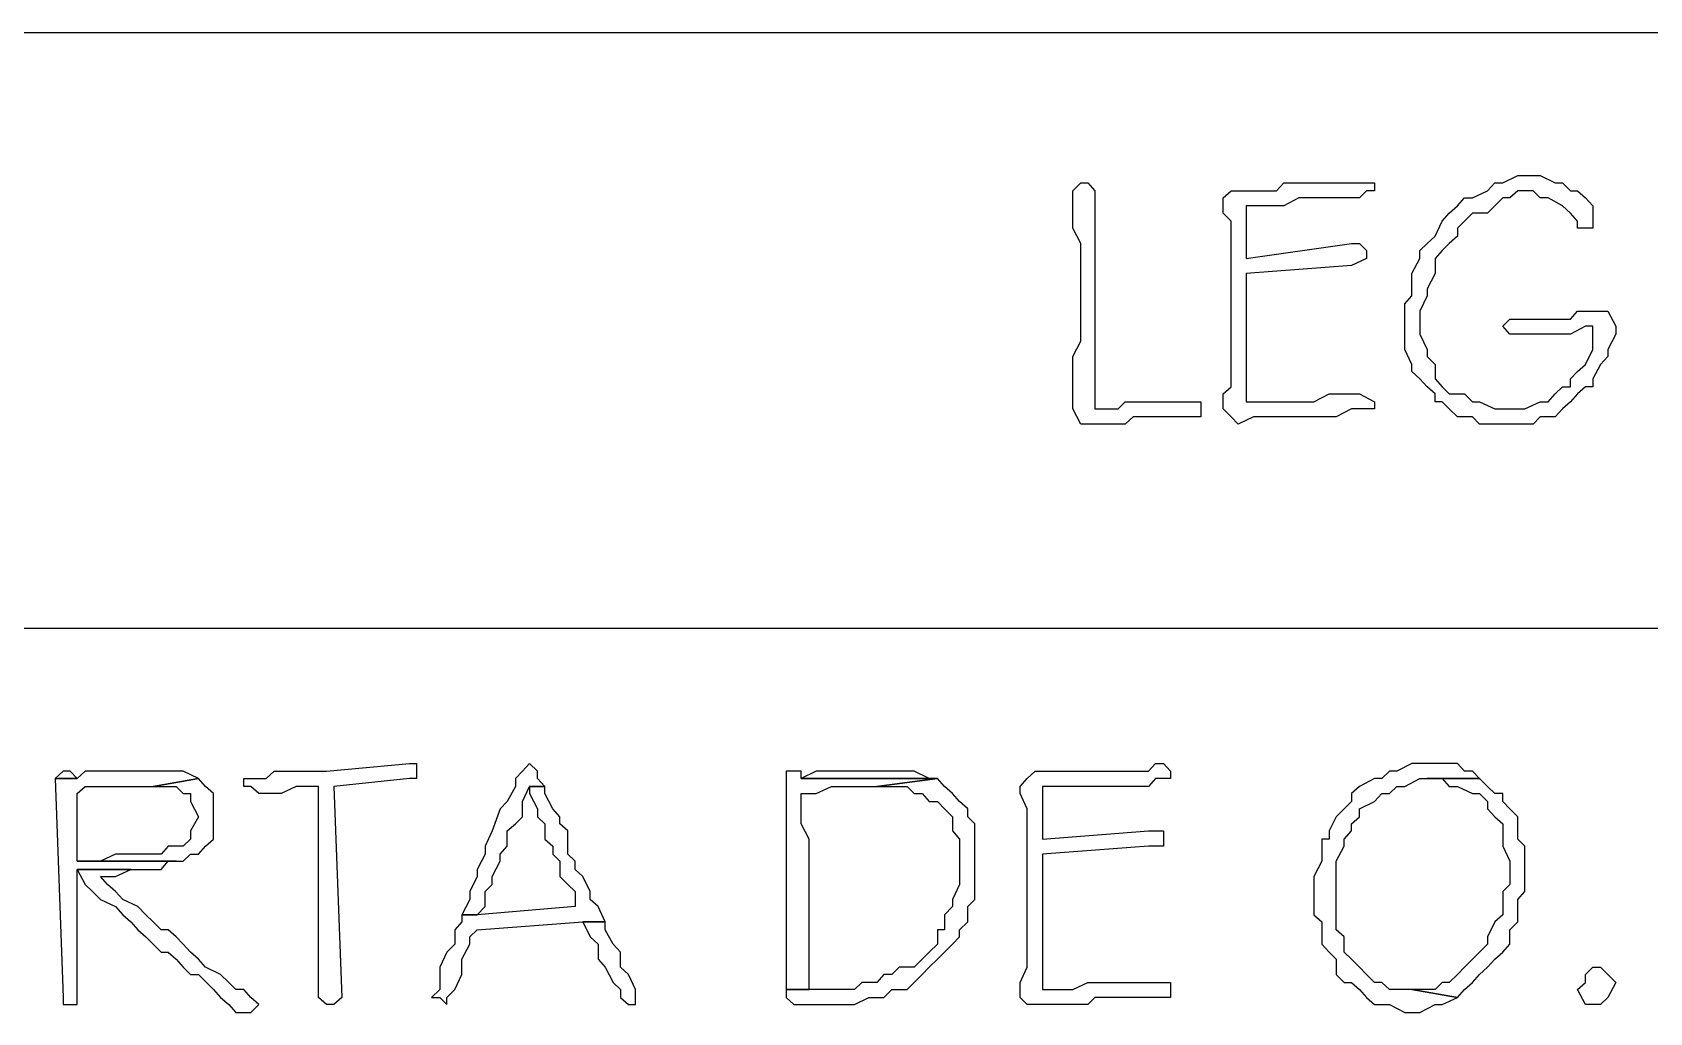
# Model space of a CAD drawing. Header units: millimetres. Extents: x -518.8 to -461.2, y 3.5 to 44.2.
# Drawn here: x -512.838 to -511.472, y 12.337 to 13.165 of the extents above; entities that cross this region are included whole.
import ezdxf

# ---------------------------------------------------------------- set-up
doc = ezdxf.new("R2010")
doc.units = ezdxf.units.MM
doc.header["$MEASUREMENT"] = 0
doc.layers.add('14', color=14, linetype='Continuous')
doc.layers.add('MYSOLIDS', color=7, linetype='Continuous')

msp = doc.modelspace()

# ---------------------------------------------------------------- linework, layer by layer
at = {"layer": '14'}
for points in [[(-513.9391, 13.1646), (-508.8339, 13.1646)], [(-513.9391, 12.6616), (-508.8339, 12.6616)]]:
    msp.add_lwpolyline(points, dxfattribs=at)
at = {"layer": 'MYSOLIDS'}
for points in [[(-511.5203, 12.9165), (-511.5263, 12.9165), (-511.5391, 12.9097), (-511.5459, 12.9097), (-511.5579, 12.9097), (-511.5579, 12.9097), (-511.5707, 12.9097), (-511.5835, 12.9097), (-511.5835, 12.9097), (-511.5902, 12.9097), (-511.5902, 12.9097), (-511.5963, 12.9165), (-511.5963, 12.9165), (-511.5902, 12.9225), (-511.5835, 12.9225), (-511.5835, 12.9225), (-511.5835, 12.9225), (-511.5775, 12.9225), (-511.5707, 12.9225), (-511.5579, 12.9225), (-511.5519, 12.9225), (-511.5391, 12.9225), (-511.5331, 12.9293), (-511.5203, 12.9293), (-511.5136, 12.9293), (-511.5075, 12.9293), (-511.5075, 12.9293), (-511.5008, 12.9165), (-511.5008, 12.9165), (-511.5008, 12.9097), (-511.5075, 12.8969), (-511.5075, 12.8909), (-511.5136, 12.8842), (-511.5203, 12.8721), (-511.5203, 12.8654), (-511.5263, 12.8654), (-511.5331, 12.8594), (-511.5391, 12.8526), (-511.5459, 12.8466), (-511.5519, 12.8398), (-511.5579, 12.8398), (-511.5647, 12.8398), (-511.5707, 12.8338), (-511.5835, 12.8338), (-511.5902, 12.8338), (-511.5963, 12.8338), (-511.603, 12.8338), (-511.6158, 12.8338), (-511.6218, 12.8398), (-511.6346, 12.8398), (-511.6414, 12.8466), (-511.6474, 12.8526), (-511.6534, 12.8526), (-511.6534, 12.8594), (-511.6602, 12.8654), (-511.6662, 12.8721), (-511.673, 12.8782), (-511.673, 12.8842), (-511.679, 12.8969), (-511.679, 12.9037), (-511.679, 12.9165), (-511.679, 12.9165), (-511.679, 12.9293), (-511.679, 12.9353), (-511.673, 12.9421), (-511.673, 12.9548), (-511.673, 12.9609), (-511.6662, 12.9736), (-511.6662, 12.9804), (-511.6602, 12.9864), (-511.6534, 12.9924), (-511.6474, 13.0052), (-511.6414, 13.012), (-511.6346, 13.018), (-511.6286, 13.0248), (-511.6218, 13.0248), (-511.6218, 13.0248), (-511.609, 13.0308), (-511.603, 13.0375), (-511.5963, 13.0375), (-511.5835, 13.0436), (-511.5775, 13.0436), (-511.5707, 13.0436), (-511.5647, 13.0436), (-511.5519, 13.0375), (-511.5459, 13.0375), (-511.5391, 13.0308), (-511.5331, 13.0308), (-511.5263, 13.0248), (-511.5203, 13.018), (-511.5203, 13.0052), (-511.5203, 13.0052), (-511.5203, 12.9992), (-511.5203, 12.9992), (-511.5263, 12.9992), (-511.5263, 12.9992), (-511.5331, 12.9992), (-511.5331, 13.0052), (-511.5391, 13.012), (-511.5391, 13.012), (-511.5459, 13.018), (-511.5579, 13.0248), (-511.5647, 13.0248), (-511.5707, 13.0308), (-511.5835, 13.0308), (-511.5902, 13.0248), (-511.5963, 13.0248), (-511.603, 13.018), (-511.609, 13.012), (-511.6218, 13.012), (-511.6286, 13.0052), (-511.6346, 12.9992), (-511.6346, 12.9924), (-511.6414, 12.9864), (-511.6474, 12.9804), (-511.6534, 12.9736), (-511.6534, 12.9609), (-511.6534, 12.9609), (-511.6602, 12.9481), (-511.6602, 12.9421), (-511.6662, 12.9293), (-511.6662, 12.9225), (-511.6662, 12.9165), (-511.6662, 12.9097), (-511.6602, 12.8969), (-511.6602, 12.8909), (-511.6534, 12.8842), (-511.6534, 12.8721), (-511.6474, 12.8654), (-511.6474, 12.8654), (-511.6414, 12.8594), (-511.6286, 12.8594), (-511.6218, 12.8526), (-511.6158, 12.8526), (-511.603, 12.8466), (-511.5963, 12.8466), (-511.5963, 12.8466), (-511.5835, 12.8466), (-511.5775, 12.8466), (-511.5647, 12.8526), (-511.5579, 12.8526), (-511.5519, 12.8594), (-511.5459, 12.8654), (-511.5391, 12.8654), (-511.5391, 12.8721), (-511.5331, 12.8782), (-511.5263, 12.8842), (-511.5203, 12.8969), (-511.5203, 12.9037), (-511.5203, 12.9165), (-511.5203, 12.9165), (-511.5203, 12.9165), (-511.5203, 12.9165), (-511.5203, 12.9165)], [(-511.9406, 12.8466), (-511.9339, 12.8466), (-511.9211, 12.8466), (-511.9151, 12.8526), (-511.9023, 12.8526), (-511.8955, 12.8526), (-511.8895, 12.8526), (-511.8767, 12.8526), (-511.8699, 12.8526), (-511.8639, 12.8526), (-511.8572, 12.8526), (-511.8511, 12.8526), (-511.8511, 12.8526), (-511.8511, 12.8466), (-511.8511, 12.8466), (-511.8511, 12.8398), (-511.8639, 12.8398), (-511.8699, 12.8398), (-511.8767, 12.8398), (-511.8767, 12.8398), (-511.8895, 12.8398), (-511.8955, 12.8398), (-511.9083, 12.8398), (-511.9151, 12.8338), (-511.9211, 12.8338), (-511.9339, 12.8338), (-511.9406, 12.8338), (-511.9466, 12.8338), (-511.9466, 12.8338), (-511.9527, 12.8338), (-511.9527, 12.8338), (-511.9594, 12.8466), (-511.9594, 12.8466), (-511.9594, 12.8526), (-511.9594, 12.8526), (-511.9594, 12.8654), (-511.9594, 12.8721), (-511.9594, 12.8849), (-511.9594, 12.8909), (-511.9527, 12.9037), (-511.9527, 12.9097), (-511.9527, 12.9225), (-511.9527, 12.9293), (-511.9527, 12.9421), (-511.9527, 12.9481), (-511.9527, 12.9481), (-511.9527, 12.9609), (-511.9527, 12.9676), (-511.9527, 12.9804), (-511.9527, 12.9864), (-511.9594, 12.9992), (-511.9594, 13.0052), (-511.9594, 13.018), (-511.9594, 13.0248), (-511.9594, 13.0308), (-511.9527, 13.0375), (-511.9527, 13.0375), (-511.9527, 13.0375), (-511.9527, 13.0375), (-511.9466, 13.0375), (-511.9466, 13.0375), (-511.9406, 13.0308), (-511.9406, 13.0308), (-511.9406, 13.0248), (-511.9406, 13.018), (-511.9406, 13.0052), (-511.9406, 12.9992), (-511.9406, 12.9864), (-511.9406, 12.9804), (-511.9406, 12.9736), (-511.9406, 12.9609), (-511.9406, 12.9548), (-511.9406, 12.9421), (-511.9406, 12.9293), (-511.9406, 12.9293), (-511.9406, 12.9165), (-511.9406, 12.9097), (-511.9406, 12.9037), (-511.9406, 12.8909), (-511.9406, 12.8909), (-511.9406, 12.8849), (-511.9406, 12.8721), (-511.9406, 12.8654), (-511.9406, 12.8526), (-511.9406, 12.8466), (-511.9406, 12.8466), (-511.9406, 12.8466), (-511.9406, 12.8466)], [(-511.8128, 12.9736), (-511.7241, 12.9864), (-511.7173, 12.9864), (-511.7113, 12.9804), (-511.7113, 12.9804), (-511.7113, 12.9736), (-511.7113, 12.9736), (-511.7113, 12.9736), (-511.7113, 12.9736), (-511.7241, 12.9676), (-511.7241, 12.9676), (-511.8128, 12.9609), (-511.8128, 12.9548), (-511.8128, 12.9548), (-511.8128, 12.9481), (-511.8128, 12.9481), (-511.8128, 12.9421), (-511.8128, 12.9293), (-511.8128, 12.9225), (-511.8128, 12.9097), (-511.8128, 12.9097), (-511.8128, 12.9037), (-511.8128, 12.8909), (-511.8128, 12.8842), (-511.8128, 12.8721), (-511.8128, 12.8654), (-511.8128, 12.8526), (-511.8128, 12.8526), (-511.8068, 12.8526), (-511.794, 12.8526), (-511.7872, 12.8526), (-511.7745, 12.8526), (-511.7684, 12.8526), (-511.7617, 12.8526), (-511.7557, 12.8526), (-511.7429, 12.8594), (-511.7369, 12.8594), (-511.7241, 12.8594), (-511.7173, 12.8594), (-511.7173, 12.8594), (-511.7045, 12.8526), (-511.7045, 12.8526), (-511.7045, 12.8526), (-511.7045, 12.8526), (-511.7045, 12.8466), (-511.7173, 12.8466), (-511.7241, 12.8466), (-511.7369, 12.8398), (-511.7429, 12.8398), (-511.7496, 12.8398), (-511.7617, 12.8398), (-511.7684, 12.8398), (-511.7745, 12.8398), (-511.7872, 12.8398), (-511.794, 12.8398), (-511.8068, 12.8398), (-511.8068, 12.8398), (-511.8196, 12.8338), (-511.8196, 12.8338), (-511.8256, 12.8398), (-511.8256, 12.8398), (-511.8324, 12.8466), (-511.8324, 12.8466), (-511.8324, 12.8526), (-511.8324, 12.8594), (-511.8256, 12.8654), (-511.8256, 12.8782), (-511.8256, 12.8842), (-511.8256, 12.8969), (-511.8256, 12.9037), (-511.8256, 12.9165), (-511.8256, 12.9225), (-511.8256, 12.9353), (-511.8256, 12.9421), (-511.8256, 12.9481), (-511.8256, 12.9548), (-511.8256, 12.9676), (-511.8256, 12.9804), (-511.8256, 12.9864), (-511.8256, 12.9924), (-511.8256, 13.0052), (-511.8324, 13.012), (-511.8324, 13.018), (-511.8324, 13.0248), (-511.8324, 13.0248), (-511.8256, 13.0308), (-511.8256, 13.0308), (-511.8196, 13.0308), (-511.8196, 13.0308), (-511.8068, 13.0308), (-511.794, 13.0308), (-511.7872, 13.0308), (-511.7872, 13.0308), (-511.7812, 13.0375), (-511.7684, 13.0375), (-511.7617, 13.0375), (-511.7557, 13.0375), (-511.7429, 13.0375), (-511.7369, 13.0375), (-511.7241, 13.0375), (-511.7173, 13.0375), (-511.7113, 13.0375), (-511.7113, 13.0375), (-511.7045, 13.0375), (-511.7045, 13.0375), (-511.7045, 13.0308), (-511.7045, 13.0308), (-511.7045, 13.0308), (-511.7113, 13.0308), (-511.7173, 13.0248), (-511.7241, 13.0248), (-511.7301, 13.0248), (-511.7429, 13.0248), (-511.7617, 13.0248), (-511.7684, 13.0248), (-511.7812, 13.018), (-511.7872, 13.018), (-511.8, 13.018), (-511.8068, 13.018), (-511.8128, 13.018), (-511.8128, 13.012), (-511.8128, 12.9992), (-511.8128, 12.9992), (-511.8128, 12.9924), (-511.8128, 12.9804), (-511.8128, 12.9736), (-511.8128, 12.9736), (-511.8128, 12.9736), (-511.8128, 12.9736)], [(-512.7361, 12.5406), (-512.7361, 12.5406), (-512.7421, 12.5406), (-512.7549, 12.5406), (-512.7617, 12.5406), (-512.7677, 12.5406), (-512.7745, 12.5406), (-512.7805, 12.5406), (-512.7933, 12.5406), (-512.8, 12.5345), (-512.8188, 12.5345), (-512.8121, 12.3496), (-512.8121, 12.3436), (-512.806, 12.3436), (-512.8, 12.3436), (-512.8, 12.3496), (-512.8, 12.3496), (-512.8, 12.4578), (-512.7549, 12.4578), (-512.7489, 12.4578), (-512.7361, 12.4578), (-512.7293, 12.4578), (-512.7233, 12.4646), (-512.7166, 12.4646), (-512.8, 12.4646), (-512.8, 12.5218), (-512.8, 12.5218), (-512.7933, 12.5278), (-512.7805, 12.5278), (-512.7745, 12.5278), (-512.7617, 12.5278), (-512.7549, 12.5278), (-512.7489, 12.5278), (-512.7361, 12.5278), (-512.6978, 12.5345), (-512.6978, 12.5345), (-512.7105, 12.5406), (-512.7166, 12.5406), (-512.7233, 12.5406), (-512.7361, 12.5406), (-512.7361, 12.5406)], [(-512.806, 12.5406), (-512.8121, 12.5406), (-512.8188, 12.5345), (-512.8, 12.5345), (-512.806, 12.5406), (-512.806, 12.5406), (-512.806, 12.5406)], [(-512.5196, 12.5473), (-512.5196, 12.5473), (-512.5136, 12.5473), (-512.5136, 12.5473), (-512.5136, 12.5406), (-512.5136, 12.5406), (-512.5136, 12.5345), (-512.5136, 12.5345), (-512.5196, 12.5345), (-512.5196, 12.5345), (-512.5835, 12.5278), (-512.5767, 12.3496), (-512.5835, 12.3436), (-512.5835, 12.3436), (-512.5895, 12.3436), (-512.5895, 12.3436), (-512.5895, 12.3436), (-512.5895, 12.3436), (-512.5963, 12.3496), (-512.5963, 12.3496), (-512.5963, 12.5278), (-512.6023, 12.5278), (-512.6151, 12.5278), (-512.6278, 12.5218), (-512.6339, 12.5218), (-512.6466, 12.5218), (-512.6466, 12.5218), (-512.6466, 12.5218), (-512.6534, 12.5278), (-512.6534, 12.5278), (-512.6594, 12.5278), (-512.6594, 12.5278), (-512.6594, 12.5345), (-512.6594, 12.5345), (-512.6466, 12.5345), (-512.6466, 12.5345), (-512.6406, 12.5345), (-512.6339, 12.5406), (-512.6278, 12.5406), (-512.6151, 12.5406), (-512.609, 12.5406), (-512.5963, 12.5406), (-512.5895, 12.5406), (-512.5196, 12.5473), (-512.5196, 12.5473), (-512.5196, 12.5473)], [(-512.4181, 12.5473), (-512.4181, 12.5473), (-512.4241, 12.5406), (-512.4241, 12.5406), (-512.4301, 12.5345), (-512.4301, 12.5278), (-512.4369, 12.515), (-512.4429, 12.509), (-512.4496, 12.4902), (-512.4557, 12.4774), (-512.4557, 12.4706), (-512.4624, 12.4578), (-512.4624, 12.4578), (-512.4624, 12.4518), (-512.4684, 12.4391), (-512.4684, 12.4323), (-512.4752, 12.4195), (-512.4624, 12.4195), (-512.4557, 12.4263), (-512.4557, 12.4391), (-512.4496, 12.4451), (-512.4496, 12.4518), (-512.4429, 12.4646), (-512.4429, 12.4646), (-512.4429, 12.4706), (-512.4369, 12.4774), (-512.4369, 12.4902), (-512.4301, 12.4962), (-512.4241, 12.5022), (-512.4241, 12.515), (-512.4181, 12.5278), (-512.4053, 12.5278), (-512.4113, 12.5345), (-512.4113, 12.5406), (-512.4181, 12.5473), (-512.4181, 12.5473)], [(-512.1948, 12.5406), (-512.2015, 12.5406), (-512.2015, 12.5345), (-512.2015, 12.5278), (-512.2015, 12.5218), (-512.2015, 12.509), (-512.2015, 12.5022), (-512.2015, 12.4962), (-512.2015, 12.4834), (-512.2015, 12.4774), (-512.2015, 12.4646), (-512.2015, 12.4578), (-512.2015, 12.4451), (-512.2015, 12.4391), (-512.2015, 12.4263), (-512.2015, 12.4195), (-512.2015, 12.4067), (-512.2015, 12.4007), (-512.2015, 12.3879), (-512.2015, 12.3819), (-512.2015, 12.3691), (-512.2015, 12.3624), (-512.2015, 12.3563), (-512.182, 12.3563), (-512.182, 12.3624), (-512.182, 12.3751), (-512.182, 12.3819), (-512.182, 12.3879), (-512.182, 12.3947), (-512.182, 12.4067), (-512.182, 12.4195), (-512.182, 12.4195), (-512.182, 12.4323), (-512.182, 12.4391), (-512.182, 12.4518), (-512.182, 12.4578), (-512.182, 12.4706), (-512.182, 12.4774), (-512.182, 12.4834), (-512.1887, 12.4962), (-512.1887, 12.5022), (-512.1887, 12.515), (-512.1887, 12.5218), (-512.182, 12.5218), (-512.176, 12.5218), (-512.1632, 12.5278), (-512.1564, 12.5278), (-512.1504, 12.5278), (-512.1436, 12.5278), (-512.1316, 12.5278), (-512.1248, 12.5278), (-512.0737, 12.5345), (-512.0805, 12.5345), (-512.1887, 12.5345), (-512.1887, 12.5406), (-512.1948, 12.5406), (-512.1948, 12.5406)], [(-512.1248, 12.5406), (-512.1316, 12.5406), (-512.1376, 12.5406), (-512.1504, 12.5406), (-512.1504, 12.5406), (-512.1564, 12.5406), (-512.1632, 12.5406), (-512.176, 12.5406), (-512.1887, 12.5345), (-512.0805, 12.5345), (-512.0933, 12.5406), (-512.0993, 12.5406), (-512.1121, 12.5406), (-512.1248, 12.5406), (-512.1248, 12.5406)], [(-511.985, 12.4834), (-511.8955, 12.4902), (-511.8895, 12.4902), (-511.8827, 12.4902), (-511.8827, 12.4902), (-511.8827, 12.4834), (-511.8827, 12.4834), (-511.8827, 12.4774), (-511.8827, 12.4774), (-511.8955, 12.4774), (-511.8955, 12.4774), (-511.985, 12.4706), (-511.985, 12.4578), (-511.985, 12.4578), (-511.985, 12.4518), (-511.985, 12.4518), (-511.985, 12.4451), (-511.985, 12.4391), (-511.985, 12.4263), (-511.985, 12.4195), (-511.985, 12.4135), (-511.985, 12.4067), (-511.985, 12.4007), (-511.985, 12.3879), (-511.985, 12.3819), (-511.985, 12.3691), (-511.985, 12.3563), (-511.985, 12.3563), (-511.9782, 12.3563), (-511.9654, 12.3563), (-511.9594, 12.3563), (-511.9466, 12.3624), (-511.9406, 12.3624), (-511.9339, 12.3624), (-511.9278, 12.3624), (-511.9151, 12.3624), (-511.9083, 12.3624), (-511.8955, 12.3624), (-511.8895, 12.3624), (-511.8895, 12.3624), (-511.8767, 12.3624), (-511.8767, 12.3624), (-511.8767, 12.3563), (-511.8767, 12.3563), (-511.8767, 12.3496), (-511.8895, 12.3496), (-511.8955, 12.3496), (-511.9083, 12.3496), (-511.9151, 12.3496), (-511.9211, 12.3496), (-511.9339, 12.3496), (-511.9406, 12.3496), (-511.9466, 12.3436), (-511.9594, 12.3436), (-511.9654, 12.3436), (-511.9782, 12.3436), (-511.9782, 12.3436), (-511.991, 12.3436), (-511.991, 12.3436), (-511.9978, 12.3436), (-511.9978, 12.3436), (-512.0038, 12.3496), (-512.0038, 12.3496), (-512.0038, 12.3624), (-512.0038, 12.3624), (-511.9978, 12.3751), (-511.9978, 12.3819), (-511.9978, 12.3947), (-511.9978, 12.4007), (-511.9978, 12.4135), (-511.9978, 12.4195), (-511.9978, 12.4323), (-511.9978, 12.4391), (-511.9978, 12.4451), (-511.9978, 12.4518), (-511.9978, 12.4646), (-511.9978, 12.4706), (-511.9978, 12.4834), (-511.9978, 12.4902), (-511.9978, 12.5022), (-511.9978, 12.509), (-512.0038, 12.5218), (-512.0038, 12.5278), (-512.0038, 12.5278), (-512.0038, 12.5278), (-511.9978, 12.5345), (-511.9978, 12.5345), (-511.991, 12.5406), (-511.991, 12.5406), (-511.9782, 12.5406), (-511.9722, 12.5406), (-511.9594, 12.5406), (-511.9594, 12.5406), (-511.9527, 12.5406), (-511.9406, 12.5406), (-511.9339, 12.5406), (-511.9278, 12.5406), (-511.9151, 12.5406), (-511.9083, 12.5406), (-511.8955, 12.5406), (-511.8895, 12.5473), (-511.8827, 12.5473), (-511.8827, 12.5473), (-511.8767, 12.5406), (-511.8767, 12.5406), (-511.8767, 12.5406), (-511.8767, 12.5406), (-511.8767, 12.5345), (-511.8827, 12.5345), (-511.8895, 12.5345), (-511.8955, 12.5278), (-511.9023, 12.5278), (-511.9151, 12.5278), (-511.9339, 12.5278), (-511.9406, 12.5278), (-511.9527, 12.5278), (-511.9654, 12.5278), (-511.9722, 12.5278), (-511.9782, 12.5278), (-511.985, 12.5278), (-511.985, 12.515), (-511.985, 12.509), (-511.985, 12.5022), (-511.985, 12.4962), (-511.985, 12.4834), (-511.985, 12.4834), (-511.985, 12.4834), (-511.985, 12.4834), (-511.985, 12.4834)], [(-511.6602, 12.5473), (-511.6662, 12.5473), (-511.673, 12.5473), (-511.6857, 12.5406), (-511.6918, 12.5406), (-511.6985, 12.5345), (-511.7045, 12.5345), (-511.7173, 12.5278), (-511.7241, 12.5218), (-511.7241, 12.515), (-511.7301, 12.509), (-511.7369, 12.5022), (-511.7429, 12.4902), (-511.7429, 12.4834), (-511.7489, 12.4834), (-511.7489, 12.4706), (-511.7489, 12.4646), (-511.7557, 12.4518), (-511.7557, 12.4451), (-511.7557, 12.4323), (-511.7557, 12.4323), (-511.7557, 12.4195), (-511.7489, 12.4135), (-511.7489, 12.4007), (-511.7489, 12.3947), (-511.7429, 12.3879), (-511.7369, 12.3819), (-511.7369, 12.3691), (-511.7301, 12.3624), (-511.7241, 12.3624), (-511.7173, 12.3563), (-511.7113, 12.3496), (-511.7045, 12.3436), (-511.6985, 12.3436), (-511.6918, 12.3436), (-511.679, 12.3368), (-511.673, 12.3368), (-511.6662, 12.3368), (-511.6534, 12.3436), (-511.6474, 12.3436), (-511.6346, 12.3496), (-511.6346, 12.3496), (-511.673, 12.3563), (-511.673, 12.3563), (-511.679, 12.3563), (-511.6918, 12.3563), (-511.6985, 12.3624), (-511.7045, 12.3624), (-511.7113, 12.3691), (-511.7173, 12.3751), (-511.7241, 12.3819), (-511.7301, 12.3879), (-511.7301, 12.4007), (-511.7369, 12.4067), (-511.7369, 12.4135), (-511.7369, 12.4263), (-511.7369, 12.4323), (-511.7369, 12.4391), (-511.7369, 12.4451), (-511.7369, 12.4578), (-511.7369, 12.4646), (-511.7301, 12.4774), (-511.7301, 12.4834), (-511.7241, 12.4902), (-511.7241, 12.4962), (-511.7173, 12.5022), (-511.7173, 12.509), (-511.7045, 12.515), (-511.6985, 12.5218), (-511.6918, 12.5218), (-511.6857, 12.5278), (-511.679, 12.5278), (-511.6662, 12.5345), (-511.6602, 12.5345), (-511.6158, 12.5345), (-511.6218, 12.5406), (-511.6286, 12.5406), (-511.6346, 12.5473), (-511.6474, 12.5473), (-511.6602, 12.5473), (-511.6602, 12.5473)], [(-512.6978, 12.5345), (-512.7361, 12.5278), (-512.7361, 12.5278), (-512.7233, 12.5278), (-512.7166, 12.5278), (-512.7105, 12.5218), (-512.7045, 12.5218), (-512.7045, 12.515), (-512.6978, 12.5022), (-512.6978, 12.5022), (-512.7045, 12.4902), (-512.7045, 12.4834), (-512.7105, 12.4774), (-512.7233, 12.4774), (-512.7233, 12.4774), (-512.7293, 12.4706), (-512.7421, 12.4706), (-512.7489, 12.4706), (-512.7549, 12.4706), (-512.7677, 12.4706), (-512.7805, 12.4646), (-512.7872, 12.4646), (-512.8, 12.4646), (-512.7166, 12.4646), (-512.7105, 12.4646), (-512.7045, 12.4706), (-512.6978, 12.4706), (-512.6918, 12.4774), (-512.685, 12.4834), (-512.685, 12.4962), (-512.685, 12.5022), (-512.685, 12.509), (-512.685, 12.5218), (-512.6918, 12.5278), (-512.6978, 12.5345), (-512.6978, 12.5345)], [(-512.4053, 12.5278), (-512.4181, 12.5278), (-512.4181, 12.5218), (-512.4113, 12.509), (-512.4113, 12.5022), (-512.4053, 12.4962), (-512.4053, 12.4834), (-512.3985, 12.4774), (-512.3985, 12.4706), (-512.3925, 12.4646), (-512.3925, 12.4518), (-512.3857, 12.4451), (-512.3797, 12.4391), (-512.3797, 12.4263), (-512.4624, 12.4195), (-512.4752, 12.4195), (-512.4752, 12.4135), (-512.4812, 12.4067), (-512.4812, 12.3947), (-512.488, 12.3879), (-512.488, 12.3879), (-512.494, 12.3751), (-512.494, 12.3624), (-512.494, 12.3563), (-512.5008, 12.3496), (-512.494, 12.3496), (-512.488, 12.3436), (-512.488, 12.3436), (-512.488, 12.3496), (-512.4812, 12.3563), (-512.4752, 12.3691), (-512.4752, 12.3751), (-512.4752, 12.3819), (-512.4684, 12.3947), (-512.4684, 12.4007), (-512.4624, 12.4067), (-512.373, 12.4135), (-512.3542, 12.4135), (-512.3602, 12.4263), (-512.3669, 12.4323), (-512.3669, 12.4391), (-512.373, 12.4518), (-512.3797, 12.4578), (-512.3797, 12.4646), (-512.3857, 12.4706), (-512.3857, 12.4774), (-512.3857, 12.4902), (-512.3925, 12.4962), (-512.3925, 12.5022), (-512.3925, 12.5022), (-512.3985, 12.509), (-512.4053, 12.5218), (-512.4053, 12.5278), (-512.4053, 12.5278)], [(-512.0737, 12.5345), (-512.1248, 12.5278), (-512.1248, 12.5278), (-512.1121, 12.5278), (-512.0993, 12.5278), (-512.0933, 12.5218), (-512.0865, 12.5218), (-512.0805, 12.515), (-512.0737, 12.515), (-512.0737, 12.515), (-512.0677, 12.509), (-512.0609, 12.5022), (-512.0609, 12.4902), (-512.0549, 12.4834), (-512.0549, 12.4706), (-512.0549, 12.4646), (-512.0549, 12.4518), (-512.0549, 12.4451), (-512.0609, 12.4323), (-512.0609, 12.4263), (-512.0677, 12.4195), (-512.0677, 12.4067), (-512.0737, 12.4067), (-512.0737, 12.3947), (-512.0805, 12.3879), (-512.0865, 12.3819), (-512.0933, 12.3751), (-512.106, 12.3751), (-512.1121, 12.3691), (-512.1188, 12.3691), (-512.1248, 12.3624), (-512.1376, 12.3624), (-512.1376, 12.3624), (-512.1436, 12.3563), (-512.1564, 12.3563), (-512.1632, 12.3563), (-512.176, 12.3563), (-512.182, 12.3563), (-512.2015, 12.3563), (-512.2015, 12.3496), (-512.1948, 12.3436), (-512.1948, 12.3436), (-512.1887, 12.3436), (-512.182, 12.3436), (-512.1692, 12.3436), (-512.1564, 12.3436), (-512.1504, 12.3436), (-512.1436, 12.3436), (-512.1316, 12.3496), (-512.1248, 12.3496), (-512.1188, 12.3496), (-512.1121, 12.3563), (-512.0993, 12.3563), (-512.0933, 12.3624), (-512.0933, 12.3624), (-512.0865, 12.3691), (-512.0805, 12.3751), (-512.0737, 12.3819), (-512.0677, 12.3879), (-512.0609, 12.3947), (-512.0549, 12.4007), (-512.0549, 12.4067), (-512.0481, 12.4135), (-512.0481, 12.4263), (-512.0421, 12.4323), (-512.0421, 12.4451), (-512.0421, 12.4518), (-512.0421, 12.4646), (-512.0421, 12.4646), (-512.0421, 12.4774), (-512.0421, 12.4834), (-512.0421, 12.4962), (-512.0481, 12.5022), (-512.0481, 12.509), (-512.0549, 12.515), (-512.0609, 12.5218), (-512.0609, 12.5218), (-512.0677, 12.5278), (-512.0737, 12.5345), (-512.0737, 12.5345)], [(-511.6158, 12.5345), (-511.6602, 12.5345), (-511.6474, 12.5345), (-511.6414, 12.5278), (-511.6346, 12.5278), (-511.6218, 12.5218), (-511.6158, 12.5218), (-511.609, 12.515), (-511.609, 12.509), (-511.603, 12.5022), (-511.5963, 12.4962), (-511.5963, 12.4834), (-511.5963, 12.4774), (-511.5902, 12.4646), (-511.5902, 12.4578), (-511.5902, 12.4578), (-511.5902, 12.4451), (-511.5963, 12.4391), (-511.5963, 12.4263), (-511.5963, 12.4195), (-511.5963, 12.4195), (-511.603, 12.4135), (-511.609, 12.4007), (-511.609, 12.3947), (-511.6158, 12.3879), (-511.6218, 12.3819), (-511.6286, 12.3751), (-511.6346, 12.3691), (-511.6414, 12.3624), (-511.6474, 12.3624), (-511.6534, 12.3563), (-511.6602, 12.3563), (-511.673, 12.3563), (-511.6346, 12.3496), (-511.6286, 12.3563), (-511.6218, 12.3624), (-511.6158, 12.3691), (-511.609, 12.3751), (-511.603, 12.3819), (-511.5963, 12.3879), (-511.5902, 12.3947), (-511.5902, 12.4067), (-511.5835, 12.4135), (-511.5835, 12.4195), (-511.5835, 12.4323), (-511.5775, 12.4391), (-511.5775, 12.4518), (-511.5775, 12.4578), (-511.5775, 12.4646), (-511.5775, 12.4774), (-511.5835, 12.4834), (-511.5835, 12.4962), (-511.5835, 12.5022), (-511.5902, 12.509), (-511.5963, 12.515), (-511.5963, 12.5218), (-511.603, 12.5218), (-511.609, 12.5278), (-511.6158, 12.5345), (-511.6158, 12.5345)], [(-512.7549, 12.4578), (-512.8, 12.4578), (-512.7933, 12.4451), (-512.7872, 12.4391), (-512.7805, 12.4323), (-512.7677, 12.4263), (-512.7617, 12.4195), (-512.7549, 12.4135), (-512.7489, 12.4067), (-512.7421, 12.4007), (-512.7361, 12.3947), (-512.7293, 12.3879), (-512.7233, 12.3879), (-512.7166, 12.3819), (-512.7105, 12.3751), (-512.7045, 12.3691), (-512.6978, 12.3691), (-512.685, 12.3563), (-512.679, 12.3496), (-512.6722, 12.3436), (-512.6662, 12.3368), (-512.6594, 12.3368), (-512.6534, 12.3368), (-512.6534, 12.3368), (-512.6466, 12.3436), (-512.6466, 12.3436), (-512.6534, 12.3496), (-512.6594, 12.3563), (-512.6662, 12.3563), (-512.6722, 12.3624), (-512.6722, 12.3624), (-512.679, 12.3691), (-512.6918, 12.3751), (-512.6978, 12.3819), (-512.7045, 12.3879), (-512.7105, 12.3947), (-512.7166, 12.4007), (-512.7233, 12.4067), (-512.7293, 12.4067), (-512.7361, 12.4135), (-512.7421, 12.4195), (-512.7489, 12.4263), (-512.7617, 12.4323), (-512.7677, 12.4391), (-512.7745, 12.4451), (-512.7805, 12.4518), (-512.7805, 12.4518), (-512.7677, 12.4518), (-512.7549, 12.4578), (-512.7549, 12.4578)], [(-512.3542, 12.4135), (-512.373, 12.4135), (-512.373, 12.4135), (-512.3669, 12.4007), (-512.3602, 12.3947), (-512.3602, 12.3819), (-512.3542, 12.3751), (-512.3474, 12.3624), (-512.3414, 12.3563), (-512.3414, 12.3496), (-512.3346, 12.3436), (-512.3346, 12.3436), (-512.3286, 12.3436), (-512.3286, 12.3496), (-512.3286, 12.3563), (-512.3346, 12.3691), (-512.3414, 12.3751), (-512.3414, 12.3879), (-512.3474, 12.3947), (-512.3542, 12.4067), (-512.3542, 12.4135), (-512.3542, 12.4135)], [(-511.5203, 12.3436), (-511.5263, 12.3436), (-511.5263, 12.3436), (-511.5331, 12.3563), (-511.5331, 12.3563), (-511.5263, 12.3624), (-511.5263, 12.3691), (-511.5203, 12.3751), (-511.5136, 12.3751), (-511.5075, 12.3691), (-511.5075, 12.3691), (-511.5008, 12.3624), (-511.5008, 12.3624), (-511.5075, 12.3496), (-511.5075, 12.3496), (-511.5136, 12.3436), (-511.5203, 12.3436), (-511.5203, 12.3436), (-511.5203, 12.3436), (-511.5203, 12.3436)]]:
    msp.add_lwpolyline(points, dxfattribs=at)

doc.saveas('drawing.dxf')
